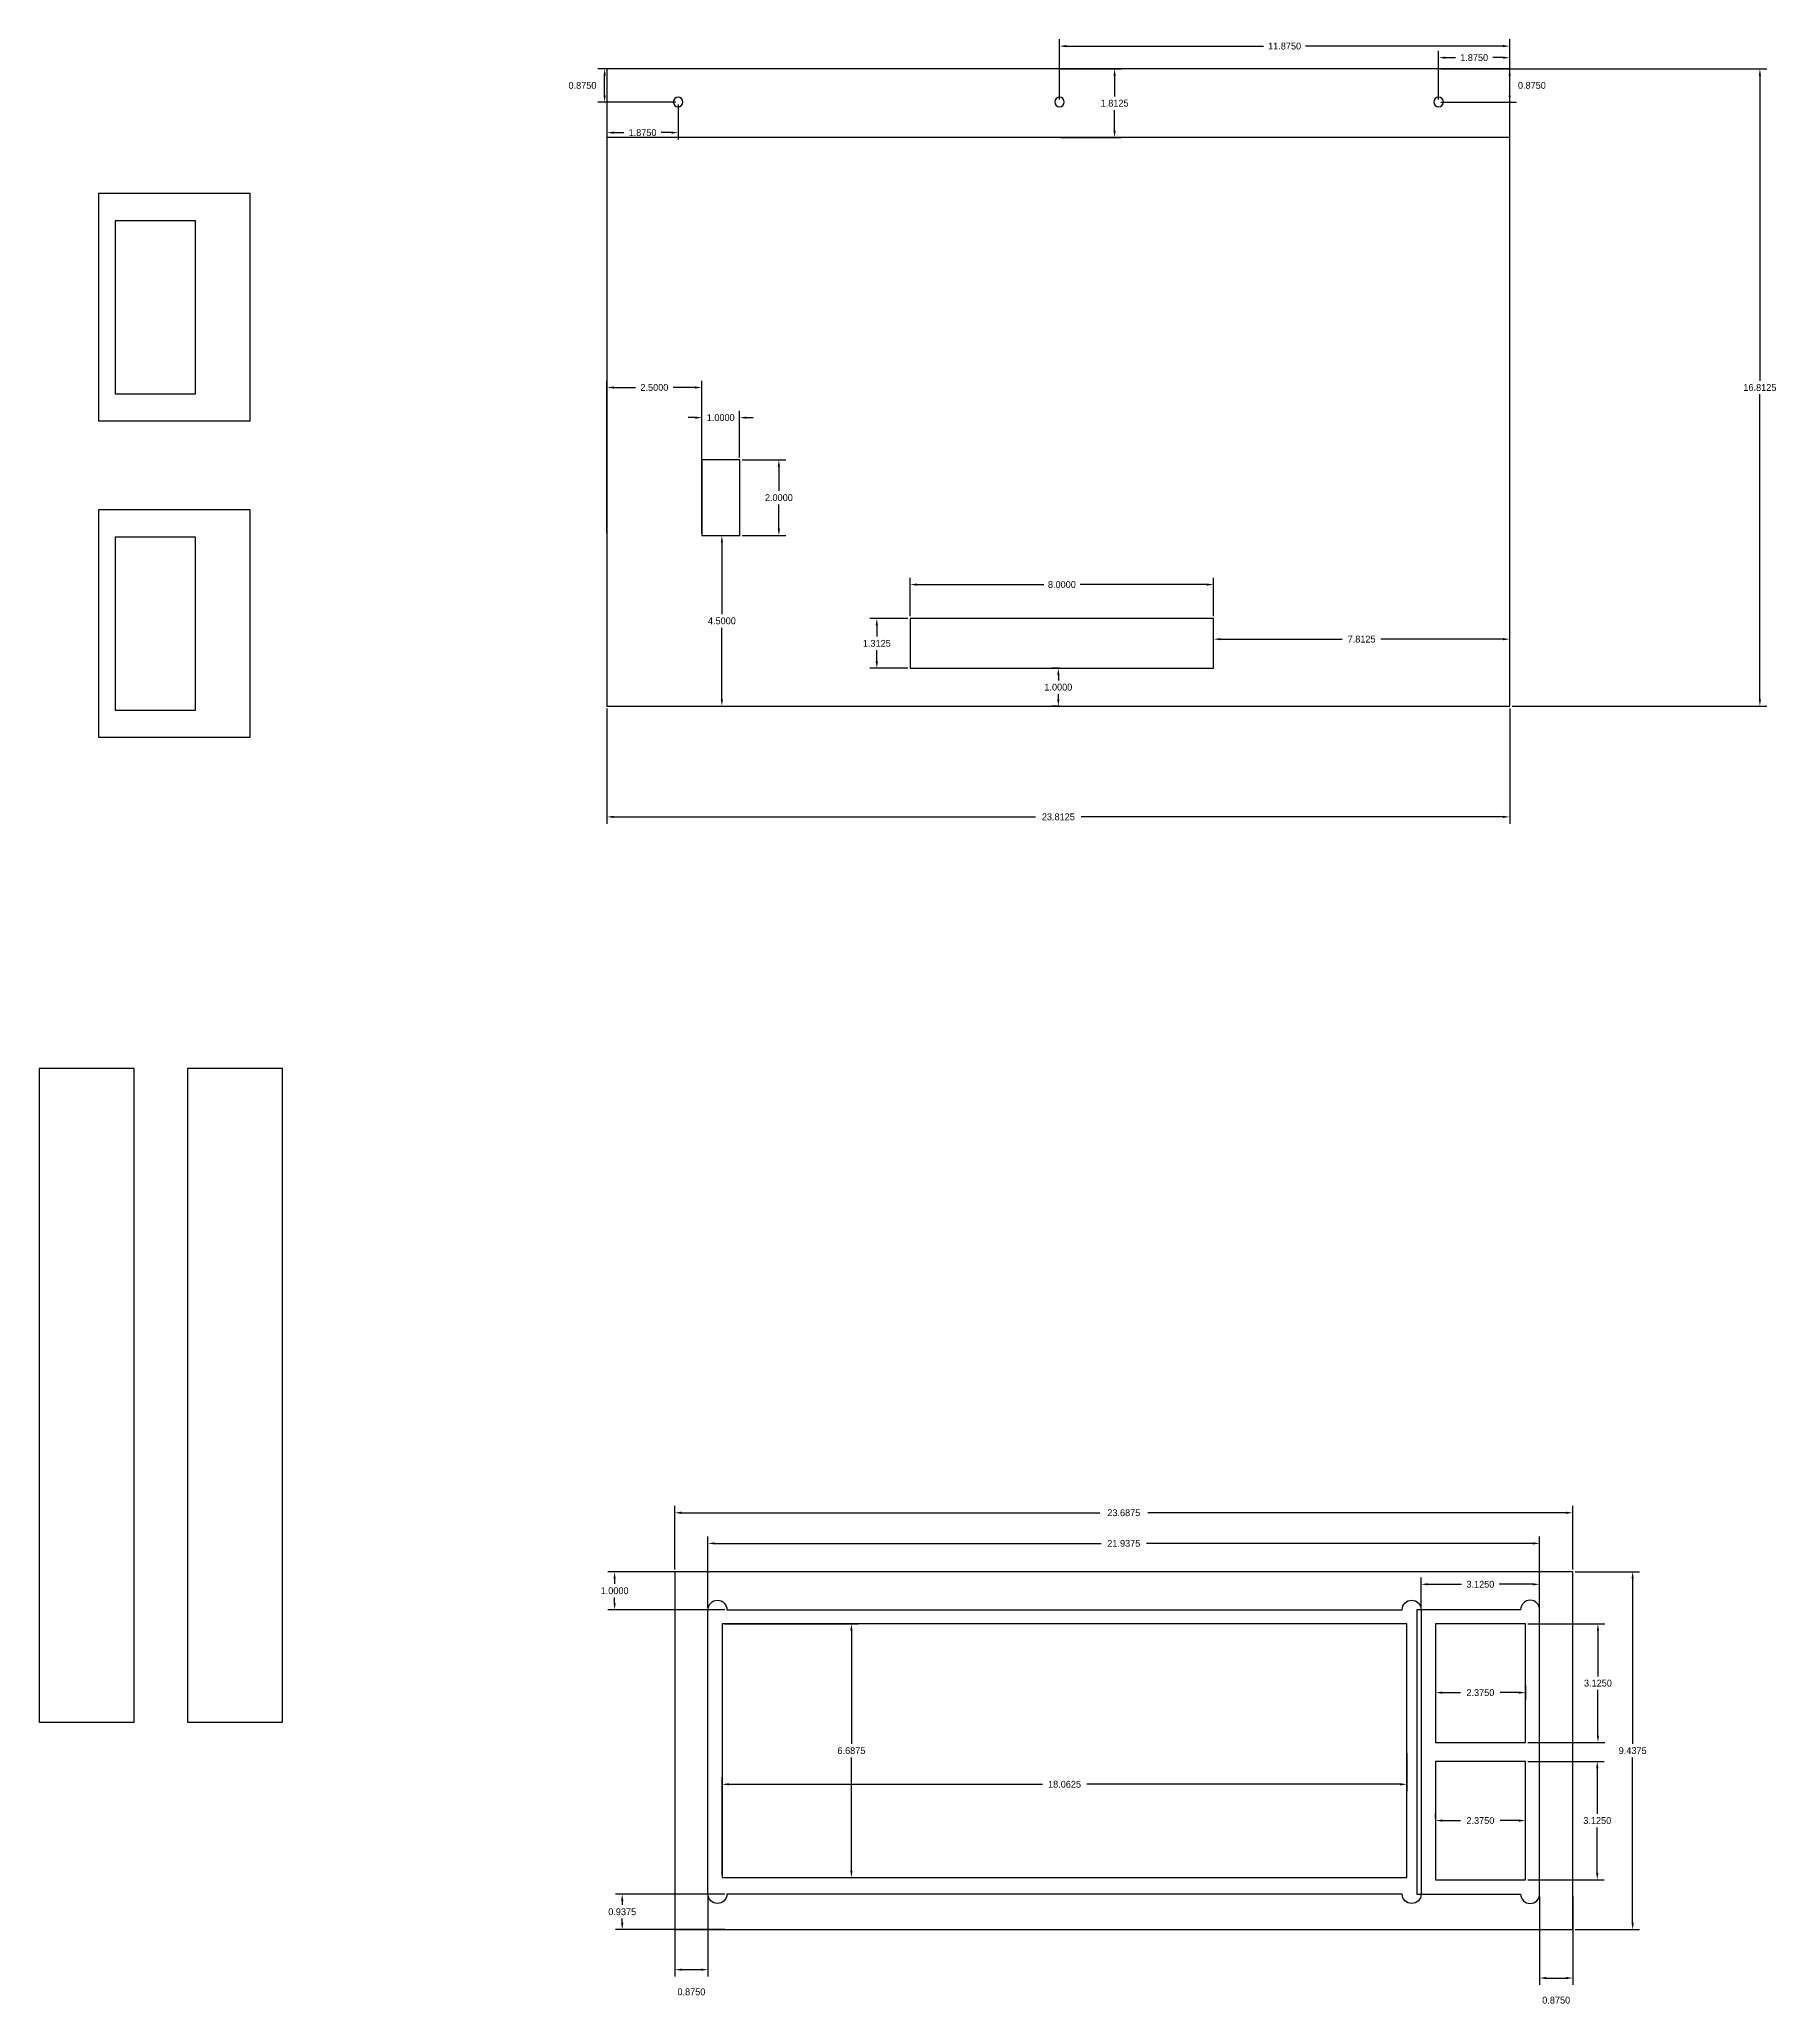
# Model space of a CAD drawing. Extents: x -4 to 204, y -54 to 64.
# Drawn here: x 158 to 203.8, y 11.1 to 62.9 of the extents above; entities that cross this region are included whole.
import ezdxf

# ---------------------------------------------------------------- set-up
doc = ezdxf.new("R2010")
doc.units = 0
doc.header["$MEASUREMENT"] = 0
doc.layers.get('Defpoints').update_dxf_attribs({"linetype": 'CONTINUOUS'})
doc.layers.add('Dimentions', color=7, linetype='CONTINUOUS')
doc.layers.add('LAYER_1', color=3, linetype='CONTINUOUS')
doc.dimstyles.get("Standard").update_dxf_attribs({"dimtxt": 0.18, "dimasz": 0.18, "dimexe": 0.18, "dimexo": 0.0625, "dimgap": 0.09, "dimtad": 0, "dimtih": 1, "dimtoh": 1, "dimdec": 4, "dimzin": 0, "dimdsep": 46, "dimtxsty": 'STANDARD', "dimcen": 0.09, "dimadec": 0, "dimazin": 0, "dimtfac": 1, "dimtdec": 4, "dimtofl": 0, "dimtmove": 0, "dimatfit": 3, "dimfxl": 1, "dimtolj": 1, "dimtzin": 0, "dimarcsym": 0})

# ---------------------------------------------------------------- blocks, each defined once
blk = doc.blocks.new('*D0')
at = {"layer": 'Defpoints', "color": 0}
for p in [(196.794, 62.149), (196.794, 45.337), (203.393, 45.337)]:
    blk.add_point(p, dxfattribs=at)
at = {"layer": 'Dimentions', "color": 0, "lineweight": -2}
for p, q in [((196.856, 62.149), (203.573, 62.149)), ((203.393, 61.969), (203.393, 53.923)), ((203.393, 45.517), (203.393, 53.563)), ((196.856, 45.337), (203.573, 45.337))]:
    blk.add_line(p, q, dxfattribs=at)
at = {"layer": 'Dimentions', "color": 0}
for points in [[(203.423, 61.969), (203.363, 61.969), (203.393, 62.149)], [(203.363, 45.517), (203.423, 45.517), (203.393, 45.337)]]:
    blk.add_solid(points, dxfattribs=at)
at = {"layer": 'Dimentions', "color": 0, "insert": (203.393, 53.743), "char_height": 0.18, "attachment_point": 5}
blk.add_mtext('\\A1;16.8125', dxfattribs=at)
blk = doc.blocks.new('*D1')
at = {"layer": 'Defpoints', "color": 0}
for p in [(172.981, 45.337), (196.794, 45.337), (172.981, 42.415)]:
    blk.add_point(p, dxfattribs=at)
at = {"layer": 'Dimentions', "color": 0, "lineweight": -2}
for p, q in [((172.981, 45.274), (172.981, 42.235)), ((196.794, 45.274), (196.794, 42.235)), ((173.161, 42.415), (184.287, 42.415)), ((196.614, 42.415), (185.487, 42.415))]:
    blk.add_line(p, q, dxfattribs=at)
at = {"layer": 'Dimentions', "color": 0}
for points in [[(173.161, 42.445), (173.161, 42.385), (172.981, 42.415)], [(196.614, 42.385), (196.614, 42.445), (196.794, 42.415)]]:
    blk.add_solid(points, dxfattribs=at)
at = {"layer": 'Dimentions', "color": 0, "insert": (184.887, 42.415), "char_height": 0.18, "attachment_point": 5}
blk.add_mtext('\\A1;23.8125', dxfattribs=at)
blk = doc.blocks.new('*D73')
at = {"layer": 'Defpoints', "color": 0}
for p in [(198.458, 22.499), (198.458, 13.062), (200.037, 13.062)]:
    blk.add_point(p, dxfattribs=at)
at = {"layer": 'Dimentions', "color": 0, "lineweight": -2}
for p, q in [((198.52, 22.499), (200.217, 22.499)), ((200.037, 22.319), (200.037, 17.961)), ((200.037, 13.242), (200.037, 17.601)), ((198.52, 13.062), (200.217, 13.062))]:
    blk.add_line(p, q, dxfattribs=at)
at = {"layer": 'Dimentions', "color": 0}
for points in [[(200.067, 22.319), (200.007, 22.319), (200.037, 22.499)], [(200.007, 13.242), (200.067, 13.242), (200.037, 13.062)]]:
    blk.add_solid(points, dxfattribs=at)
at = {"layer": 'Dimentions', "color": 0, "insert": (200.037, 17.781), "char_height": 0.18, "attachment_point": 5}
blk.add_mtext('\\A1;9.4375', dxfattribs=at)
blk = doc.blocks.new('*D74')
at = {"layer": 'Defpoints', "color": 0}
for p in [(198.458, 24.057), (174.77, 22.499), (198.458, 22.499)]:
    blk.add_point(p, dxfattribs=at)
at = {"layer": 'Dimentions', "color": 0, "lineweight": -2}
for p, q in [((174.77, 22.562), (174.77, 24.237)), ((174.95, 24.057), (185.984, 24.057)), ((198.278, 24.057), (187.244, 24.057)), ((198.458, 22.562), (198.458, 24.237))]:
    blk.add_line(p, q, dxfattribs=at)
at = {"layer": 'Dimentions', "color": 0}
for points in [[(174.95, 24.087), (174.95, 24.027), (174.77, 24.057)], [(198.278, 24.027), (198.278, 24.087), (198.458, 24.057)]]:
    blk.add_solid(points, dxfattribs=at)
at = {"layer": 'Dimentions', "color": 0, "insert": (186.614, 24.057), "char_height": 0.18, "attachment_point": 5}
blk.add_mtext('\\A1;23.6875', dxfattribs=at)
blk = doc.blocks.new('*D82')
at = {"layer": 'Defpoints', "color": 0}
for p in [(174.77, 13.999), (175.645, 13.999), (174.77, 12.003)]:
    blk.add_point(p, dxfattribs=at)
at = {"layer": 'Dimentions', "color": 0, "lineweight": -2}
for p, q in [((174.77, 13.937), (174.77, 11.823)), ((175.645, 13.937), (175.645, 11.823)), ((175.465, 12.003), (174.95, 12.003))]:
    blk.add_line(p, q, dxfattribs=at)
at = {"layer": 'Dimentions', "color": 0}
for points in [[(174.95, 12.033), (174.95, 11.973), (174.77, 12.003)], [(175.465, 11.973), (175.465, 12.033), (175.645, 12.003)]]:
    blk.add_solid(points, dxfattribs=at)
at = {"layer": 'Dimentions', "color": 0, "insert": (175.208, 11.418), "char_height": 0.18, "attachment_point": 5}
blk.add_mtext('\\A1;0.8750', dxfattribs=at)
blk = doc.blocks.new('*D83')
at = {"layer": 'Defpoints', "color": 0}
for p in [(197.583, 23.25), (175.645, 21.499), (197.583, 21.499)]:
    blk.add_point(p, dxfattribs=at)
at = {"layer": 'Dimentions', "color": 0, "lineweight": -2}
for p, q in [((175.645, 21.562), (175.645, 23.43)), ((197.583, 21.562), (197.583, 23.43)), ((175.825, 23.25), (186.014, 23.25)), ((197.403, 23.25), (187.214, 23.25))]:
    blk.add_line(p, q, dxfattribs=at)
at = {"layer": 'Dimentions', "color": 0}
for points in [[(175.825, 23.28), (175.825, 23.22), (175.645, 23.25)], [(197.403, 23.22), (197.403, 23.28), (197.583, 23.25)]]:
    blk.add_solid(points, dxfattribs=at)
at = {"layer": 'Dimentions', "color": 0, "insert": (186.614, 23.25), "char_height": 0.18, "attachment_point": 5}
blk.add_mtext('\\A1;21.9375', dxfattribs=at)
blk = doc.blocks.new('*D84')
at = {"layer": 'Defpoints', "color": 0}
for p in [(194.458, 22.17), (194.458, 21.499), (197.583, 21.499)]:
    blk.add_point(p, dxfattribs=at)
at = {"layer": 'Dimentions', "color": 0, "lineweight": -2}
for p, q in [((194.458, 21.562), (194.458, 22.35)), ((197.583, 21.562), (197.583, 22.35)), ((194.638, 22.17), (195.525, 22.17)), ((197.403, 22.17), (196.515, 22.17))]:
    blk.add_line(p, q, dxfattribs=at)
at = {"layer": 'Dimentions', "color": 0}
for points in [[(194.638, 22.2), (194.638, 22.14), (194.458, 22.17)], [(197.403, 22.14), (197.403, 22.2), (197.583, 22.17)]]:
    blk.add_solid(points, dxfattribs=at)
at = {"layer": 'Dimentions', "color": 0, "insert": (196.02, 22.17), "char_height": 0.18, "attachment_point": 5}
blk.add_mtext('\\A1;3.1250', dxfattribs=at)
blk = doc.blocks.new('*D85')
at = {"layer": 'Defpoints', "color": 0}
for p in [(197.583, 13.999), (198.458, 13.999), (198.458, 11.783)]:
    blk.add_point(p, dxfattribs=at)
at = {"layer": 'Dimentions', "color": 0, "lineweight": -2}
for p, q in [((197.583, 13.937), (197.583, 11.603)), ((198.458, 13.937), (198.458, 11.603)), ((197.763, 11.783), (198.278, 11.783))]:
    blk.add_line(p, q, dxfattribs=at)
at = {"layer": 'Dimentions', "color": 0}
for points in [[(197.763, 11.813), (197.763, 11.753), (197.583, 11.783)], [(198.278, 11.753), (198.278, 11.813), (198.458, 11.783)]]:
    blk.add_solid(points, dxfattribs=at)
at = {"layer": 'Dimentions', "color": 0, "insert": (198.02, 11.198), "char_height": 0.18, "attachment_point": 5}
blk.add_mtext('\\A1;0.8750', dxfattribs=at)
blk = doc.blocks.new('*D87')
at = {"layer": 'Defpoints', "color": 0}
for p in [(176.02, 21.124), (179.429, 21.124), (176.02, 14.437)]:
    blk.add_point(p, dxfattribs=at)
at = {"layer": 'Dimentions', "color": 0, "lineweight": -2}
for p, q in [((176.083, 21.124), (179.609, 21.124)), ((179.429, 20.944), (179.429, 17.961)), ((179.429, 14.617), (179.429, 17.601)), ((176.083, 14.437), (179.609, 14.437))]:
    blk.add_line(p, q, dxfattribs=at)
at = {"layer": 'Dimentions', "color": 0}
for points in [[(179.459, 20.944), (179.399, 20.944), (179.429, 21.124)], [(179.399, 14.617), (179.459, 14.617), (179.429, 14.437)]]:
    blk.add_solid(points, dxfattribs=at)
at = {"layer": 'Dimentions', "color": 0, "insert": (179.429, 17.781), "char_height": 0.18, "attachment_point": 5}
blk.add_mtext('\\A1;6.6875', dxfattribs=at)
blk = doc.blocks.new('*D88')
at = {"layer": 'Defpoints', "color": 0}
for p in [(194.083, 17.781), (194.083, 16.894), (176.02, 14.437)]:
    blk.add_point(p, dxfattribs=at)
at = {"layer": 'Dimentions', "color": 0, "lineweight": -2}
for p, q in [((194.083, 17.718), (194.083, 16.714)), ((176.02, 14.499), (176.02, 17.074)), ((176.2, 16.894), (184.466, 16.894)), ((193.903, 16.894), (185.636, 16.894))]:
    blk.add_line(p, q, dxfattribs=at)
at = {"layer": 'Dimentions', "color": 0}
for points in [[(176.2, 16.924), (176.2, 16.864), (176.02, 16.894)], [(193.903, 16.864), (193.903, 16.924), (194.083, 16.894)]]:
    blk.add_solid(points, dxfattribs=at)
at = {"layer": 'Dimentions', "color": 0, "insert": (185.051, 16.894), "char_height": 0.18, "attachment_point": 5}
blk.add_mtext('\\A1;18.0625', dxfattribs=at)
blk = doc.blocks.new('*D89')
at = {"layer": 'Defpoints', "color": 0}
for p in [(197.208, 21.124), (197.208, 17.999), (199.121, 17.999)]:
    blk.add_point(p, dxfattribs=at)
at = {"layer": 'Dimentions', "color": 0, "lineweight": -2}
for p, q in [((197.27, 21.124), (199.301, 21.124)), ((199.121, 20.944), (199.121, 19.742)), ((199.121, 18.179), (199.121, 19.382)), ((197.27, 17.999), (199.301, 17.999))]:
    blk.add_line(p, q, dxfattribs=at)
at = {"layer": 'Dimentions', "color": 0}
for points in [[(199.151, 20.944), (199.091, 20.944), (199.121, 21.124)], [(199.091, 18.179), (199.151, 18.179), (199.121, 17.999)]]:
    blk.add_solid(points, dxfattribs=at)
at = {"layer": 'Dimentions', "color": 0, "insert": (199.121, 19.562), "char_height": 0.18, "attachment_point": 5}
blk.add_mtext('\\A1;3.1250', dxfattribs=at)
blk = doc.blocks.new('*D90')
at = {"layer": 'Defpoints', "color": 0}
for p in [(197.208, 17.499), (197.208, 14.374), (199.103, 14.374)]:
    blk.add_point(p, dxfattribs=at)
at = {"layer": 'Dimentions', "color": 0, "lineweight": -2}
for p, q in [((197.27, 17.499), (199.283, 17.499)), ((199.103, 17.319), (199.103, 16.117)), ((199.103, 14.554), (199.103, 15.757)), ((197.27, 14.374), (199.283, 14.374))]:
    blk.add_line(p, q, dxfattribs=at)
at = {"layer": 'Dimentions', "color": 0}
for points in [[(199.133, 17.319), (199.073, 17.319), (199.103, 17.499)], [(199.073, 14.554), (199.133, 14.554), (199.103, 14.374)]]:
    blk.add_solid(points, dxfattribs=at)
at = {"layer": 'Dimentions', "color": 0, "insert": (199.103, 15.937), "char_height": 0.18, "attachment_point": 5}
blk.add_mtext('\\A1;3.1250', dxfattribs=at)
blk = doc.blocks.new('*D91')
at = {"layer": 'Defpoints', "color": 0}
for p in [(194.833, 19.562), (197.208, 19.562), (197.208, 19.312)]:
    blk.add_point(p, dxfattribs=at)
at = {"layer": 'Dimentions', "color": 0, "lineweight": -2}
for p, q in [((194.833, 19.499), (194.833, 19.132)), ((195.013, 19.312), (195.495, 19.312)), ((197.028, 19.312), (196.545, 19.312)), ((197.208, 19.499), (197.208, 19.132))]:
    blk.add_line(p, q, dxfattribs=at)
at = {"layer": 'Dimentions', "color": 0}
for points in [[(195.013, 19.342), (195.013, 19.282), (194.833, 19.312)], [(197.028, 19.282), (197.028, 19.342), (197.208, 19.312)]]:
    blk.add_solid(points, dxfattribs=at)
at = {"layer": 'Dimentions', "color": 0, "insert": (196.02, 19.312), "char_height": 0.18, "attachment_point": 5}
blk.add_mtext('\\A1;2.3750', dxfattribs=at)
blk = doc.blocks.new('*D92')
at = {"layer": 'Defpoints', "color": 0}
for p in [(194.833, 15.937), (197.208, 15.937), (197.208, 15.937)]:
    blk.add_point(p, dxfattribs=at)
at = {"layer": 'Dimentions', "color": 0, "lineweight": -2}
for p, q in [((194.833, 15.999), (194.833, 16.117)), ((197.208, 15.999), (197.208, 16.117)), ((195.013, 15.937), (195.495, 15.937)), ((197.028, 15.937), (196.545, 15.937))]:
    blk.add_line(p, q, dxfattribs=at)
at = {"layer": 'Dimentions', "color": 0}
for points in [[(195.013, 15.967), (195.013, 15.907), (194.833, 15.937)], [(197.028, 15.907), (197.028, 15.967), (197.208, 15.937)]]:
    blk.add_solid(points, dxfattribs=at)
at = {"layer": 'Dimentions', "color": 0, "insert": (196.02, 15.937), "char_height": 0.18, "attachment_point": 5}
blk.add_mtext('\\A1;2.3750', dxfattribs=at)
blk = doc.blocks.new('*D93')
at = {"layer": 'Defpoints', "color": 0}
for p in [(173.182, 22.499), (176.153, 22.499), (176.153, 21.499)]:
    blk.add_point(p, dxfattribs=at)
at = {"layer": 'Dimentions', "color": 0, "lineweight": -2}
for p, q in [((176.09, 22.499), (173.002, 22.499)), ((173.182, 22.319), (173.182, 22.179)), ((173.182, 21.679), (173.182, 21.819)), ((176.09, 21.499), (173.002, 21.499))]:
    blk.add_line(p, q, dxfattribs=at)
at = {"layer": 'Dimentions', "color": 0}
for points in [[(173.212, 22.319), (173.152, 22.319), (173.182, 22.499)], [(173.152, 21.679), (173.212, 21.679), (173.182, 21.499)]]:
    blk.add_solid(points, dxfattribs=at)
at = {"layer": 'Dimentions', "color": 0, "insert": (173.182, 21.999), "char_height": 0.18, "attachment_point": 5}
blk.add_mtext('\\A1;1.0000', dxfattribs=at)
blk = doc.blocks.new('*D94')
at = {"layer": 'Defpoints', "color": 0}
for p in [(176.153, 13.999), (173.383, 13.062), (176.153, 13.062)]:
    blk.add_point(p, dxfattribs=at)
at = {"layer": 'Dimentions', "color": 0, "lineweight": -2}
for p, q in [((176.091, 13.999), (173.203, 13.999)), ((173.383, 13.819), (173.383, 13.711)), ((176.091, 13.062), (173.203, 13.062)), ((173.383, 13.242), (173.383, 13.351))]:
    blk.add_line(p, q, dxfattribs=at)
at = {"layer": 'Dimentions', "color": 0}
for points in [[(173.413, 13.819), (173.353, 13.819), (173.383, 13.999)], [(173.353, 13.242), (173.413, 13.242), (173.383, 13.062)]]:
    blk.add_solid(points, dxfattribs=at)
at = {"layer": 'Dimentions', "color": 0, "insert": (173.383, 13.531), "char_height": 0.18, "attachment_point": 5}
blk.add_mtext('\\A1;0.9375', dxfattribs=at)
blk = doc.blocks.new('*D108')
at = {"layer": 'Defpoints', "color": 0}
for p in [(180.981, 48.544), (180.981, 47.649), (188.981, 47.649)]:
    blk.add_point(p, dxfattribs=at)
at = {"layer": 'Dimentions', "color": 0, "lineweight": -2}
for p, q in [((180.981, 47.712), (180.981, 48.724)), ((181.161, 48.544), (184.501, 48.544)), ((188.801, 48.544), (185.461, 48.544)), ((188.981, 47.712), (188.981, 48.724))]:
    blk.add_line(p, q, dxfattribs=at)
at = {"layer": 'Dimentions', "color": 0}
for points in [[(181.161, 48.574), (181.161, 48.514), (180.981, 48.544)], [(188.801, 48.514), (188.801, 48.574), (188.981, 48.544)]]:
    blk.add_solid(points, dxfattribs=at)
at = {"layer": 'Dimentions', "color": 0, "insert": (184.981, 48.544), "char_height": 0.18, "attachment_point": 5}
blk.add_mtext('\\A1;8.0000', dxfattribs=at)
blk = doc.blocks.new('*D109')
at = {"layer": 'Defpoints', "color": 0}
for p in [(180.981, 47.649), (180.099, 46.337), (180.981, 46.337)]:
    blk.add_point(p, dxfattribs=at)
at = {"layer": 'Dimentions', "color": 0, "lineweight": -2}
for p, q in [((180.919, 47.649), (179.919, 47.649)), ((180.099, 47.469), (180.099, 47.173)), ((180.099, 46.517), (180.099, 46.813)), ((180.919, 46.337), (179.919, 46.337))]:
    blk.add_line(p, q, dxfattribs=at)
at = {"layer": 'Dimentions', "color": 0}
for points in [[(180.129, 47.469), (180.069, 47.469), (180.099, 47.649)], [(180.069, 46.517), (180.129, 46.517), (180.099, 46.337)]]:
    blk.add_solid(points, dxfattribs=at)
at = {"layer": 'Dimentions', "color": 0, "insert": (180.099, 46.993), "char_height": 0.18, "attachment_point": 5}
blk.add_mtext('\\A1;1.3125', dxfattribs=at)
blk = doc.blocks.new('*D110')
at = {"layer": 'Defpoints', "color": 0}
for p in [(184.981, 46.337), (184.887, 45.337), (184.981, 45.337)]:
    blk.add_point(p, dxfattribs=at)
at = {"layer": 'Dimentions', "color": 0, "lineweight": -2}
for p, q in [((184.919, 46.337), (184.707, 46.337)), ((184.887, 46.157), (184.887, 46.017)), ((184.887, 45.517), (184.887, 45.657)), ((184.919, 45.337), (184.707, 45.337))]:
    blk.add_line(p, q, dxfattribs=at)
at = {"layer": 'Dimentions', "color": 0}
for points in [[(184.917, 46.157), (184.857, 46.157), (184.887, 46.337)], [(184.857, 45.517), (184.917, 45.517), (184.887, 45.337)]]:
    blk.add_solid(points, dxfattribs=at)
at = {"layer": 'Dimentions', "color": 0, "insert": (184.887, 45.837), "char_height": 0.18, "attachment_point": 5}
blk.add_mtext('\\A1;1.0000', dxfattribs=at)
blk = doc.blocks.new('*D111')
at = {"layer": 'Defpoints', "color": 0}
for p in [(188.981, 46.993), (196.794, 47.104), (196.794, 46.993)]:
    blk.add_point(p, dxfattribs=at)
at = {"layer": 'Dimentions', "color": 0, "lineweight": -2}
for p, q in [((188.981, 47.056), (188.981, 47.284)), ((196.794, 47.056), (196.794, 47.284)), ((189.161, 47.104), (192.377, 47.104)), ((196.614, 47.104), (193.397, 47.104))]:
    blk.add_line(p, q, dxfattribs=at)
at = {"layer": 'Dimentions', "color": 0}
for points in [[(189.161, 47.134), (189.161, 47.074), (188.981, 47.104)], [(196.614, 47.074), (196.614, 47.134), (196.794, 47.104)]]:
    blk.add_solid(points, dxfattribs=at)
at = {"layer": 'Dimentions', "color": 0, "insert": (192.887, 47.104), "char_height": 0.18, "attachment_point": 5}
blk.add_mtext('\\A1;7.8125', dxfattribs=at)
blk = doc.blocks.new('*D112')
at = {"layer": 'Defpoints', "color": 0}
for p in [(175.481, 52.948), (175.481, 51.837), (176.481, 51.837)]:
    blk.add_point(p, dxfattribs=at)
at = {"layer": 'Dimentions', "color": 0, "lineweight": -2}
for p, q in [((175.301, 52.948), (175.121, 52.948)), ((175.481, 51.899), (175.481, 53.128)), ((176.481, 51.899), (176.481, 53.128)), ((176.661, 52.948), (176.841, 52.948))]:
    blk.add_line(p, q, dxfattribs=at)
at = {"layer": 'Dimentions', "color": 0}
for points in [[(175.301, 52.918), (175.301, 52.978), (175.481, 52.948)], [(176.661, 52.978), (176.661, 52.918), (176.481, 52.948)]]:
    blk.add_solid(points, dxfattribs=at)
at = {"layer": 'Dimentions', "color": 0, "insert": (175.981, 52.948), "char_height": 0.18, "attachment_point": 5}
blk.add_mtext('\\A1;1.0000', dxfattribs=at)
blk = doc.blocks.new('*D113')
at = {"layer": 'Defpoints', "color": 0}
for p in [(176.481, 51.837), (176.481, 49.837), (177.515, 49.837)]:
    blk.add_point(p, dxfattribs=at)
at = {"layer": 'Dimentions', "color": 0, "lineweight": -2}
for p, q in [((176.544, 51.837), (177.695, 51.837)), ((177.515, 51.657), (177.515, 51.017)), ((177.515, 50.017), (177.515, 50.657)), ((176.544, 49.837), (177.695, 49.837))]:
    blk.add_line(p, q, dxfattribs=at)
at = {"layer": 'Dimentions', "color": 0}
for points in [[(177.545, 51.657), (177.485, 51.657), (177.515, 51.837)], [(177.485, 50.017), (177.545, 50.017), (177.515, 49.837)]]:
    blk.add_solid(points, dxfattribs=at)
at = {"layer": 'Dimentions', "color": 0, "insert": (177.515, 50.837), "char_height": 0.18, "attachment_point": 5}
blk.add_mtext('\\A1;2.0000', dxfattribs=at)
blk = doc.blocks.new('*D114')
at = {"layer": 'Defpoints', "color": 0}
for p in [(175.981, 49.837), (175.981, 45.337), (176.012, 45.337)]:
    blk.add_point(p, dxfattribs=at)
at = {"layer": 'Dimentions', "color": 0, "lineweight": -2}
for p, q in [((176.044, 49.837), (176.192, 49.837)), ((176.012, 49.657), (176.012, 47.767)), ((176.012, 45.517), (176.012, 47.407)), ((176.044, 45.337), (176.192, 45.337))]:
    blk.add_line(p, q, dxfattribs=at)
at = {"layer": 'Dimentions', "color": 0}
for points in [[(176.042, 49.657), (175.982, 49.657), (176.012, 49.837)], [(175.982, 45.517), (176.042, 45.517), (176.012, 45.337)]]:
    blk.add_solid(points, dxfattribs=at)
at = {"layer": 'Dimentions', "color": 0, "insert": (176.012, 47.587), "char_height": 0.18, "attachment_point": 5}
blk.add_mtext('\\A1;4.5000', dxfattribs=at)
blk = doc.blocks.new('*D115')
at = {"layer": 'Defpoints', "color": 0}
for p in [(172.981, 53.743), (172.981, 49.837), (175.481, 49.837)]:
    blk.add_point(p, dxfattribs=at)
at = {"layer": 'Dimentions', "color": 0, "lineweight": -2}
for p, q in [((172.981, 49.899), (172.981, 53.923)), ((175.481, 49.899), (175.481, 53.923)), ((173.161, 53.743), (173.736, 53.743)), ((175.301, 53.743), (174.726, 53.743))]:
    blk.add_line(p, q, dxfattribs=at)
at = {"layer": 'Dimentions', "color": 0}
for points in [[(173.161, 53.773), (173.161, 53.713), (172.981, 53.743)], [(175.301, 53.713), (175.301, 53.773), (175.481, 53.743)]]:
    blk.add_solid(points, dxfattribs=at)
at = {"layer": 'Dimentions', "color": 0, "insert": (174.231, 53.743), "char_height": 0.18, "attachment_point": 5}
blk.add_mtext('\\A1;2.5000', dxfattribs=at)
blk = doc.blocks.new('*D116')
at = {"layer": 'Defpoints', "color": 0}
for p in [(196.794, 62.445), (194.919, 61.274), (196.794, 61.274)]:
    blk.add_point(p, dxfattribs=at)
at = {"layer": 'Dimentions', "color": 0, "lineweight": -2}
for p, q in [((194.919, 61.337), (194.919, 62.625)), ((195.099, 62.445), (195.361, 62.445)), ((196.614, 62.445), (196.351, 62.445)), ((196.794, 61.337), (196.794, 62.625))]:
    blk.add_line(p, q, dxfattribs=at)
at = {"layer": 'Dimentions', "color": 0}
for points in [[(195.099, 62.475), (195.099, 62.415), (194.919, 62.445)], [(196.614, 62.415), (196.614, 62.475), (196.794, 62.445)]]:
    blk.add_solid(points, dxfattribs=at)
at = {"layer": 'Dimentions', "color": 0, "insert": (195.856, 62.445), "char_height": 0.18, "attachment_point": 5}
blk.add_mtext('\\A1;1.8750', dxfattribs=at)
blk = doc.blocks.new('*D117')
at = {"layer": 'Defpoints', "color": 0}
for p in [(194.919, 62.149), (196.794, 62.149), (194.919, 61.274)]:
    blk.add_point(p, dxfattribs=at)
at = {"layer": 'Dimentions', "color": 0, "lineweight": -2}
for p, q in [((194.981, 62.149), (196.974, 62.149)), ((196.794, 61.454), (196.794, 61.969)), ((194.981, 61.274), (196.974, 61.274))]:
    blk.add_line(p, q, dxfattribs=at)
at = {"layer": 'Dimentions', "color": 0}
for points in [[(196.824, 61.969), (196.764, 61.969), (196.794, 62.149)], [(196.764, 61.454), (196.824, 61.454), (196.794, 61.274)]]:
    blk.add_solid(points, dxfattribs=at)
at = {"layer": 'Dimentions', "color": 0, "insert": (197.379, 61.712), "char_height": 0.18, "attachment_point": 5}
blk.add_mtext('\\A1;0.8750', dxfattribs=at)
blk = doc.blocks.new('*D120')
at = {"layer": 'Defpoints', "color": 0}
for p in [(196.794, 62.749), (196.794, 62.149), (184.919, 61.274)]:
    blk.add_point(p, dxfattribs=at)
at = {"layer": 'Dimentions', "color": 0, "lineweight": -2}
for p, q in [((184.919, 61.337), (184.919, 62.929)), ((185.099, 62.749), (190.301, 62.749)), ((196.614, 62.749), (191.411, 62.749)), ((196.794, 62.212), (196.794, 62.929))]:
    blk.add_line(p, q, dxfattribs=at)
at = {"layer": 'Dimentions', "color": 0}
for points in [[(185.099, 62.779), (185.099, 62.719), (184.919, 62.749)], [(196.614, 62.719), (196.614, 62.779), (196.794, 62.749)]]:
    blk.add_solid(points, dxfattribs=at)
at = {"layer": 'Dimentions', "color": 0, "insert": (190.856, 62.749), "char_height": 0.18, "attachment_point": 5}
blk.add_mtext('\\A1;11.8750', dxfattribs=at)
blk = doc.blocks.new('*D122')
at = {"layer": 'Defpoints', "color": 0}
for p in [(172.981, 61.274), (174.856, 61.274), (172.981, 60.466)]:
    blk.add_point(p, dxfattribs=at)
at = {"layer": 'Dimentions', "color": 0, "lineweight": -2}
for p, q in [((172.981, 61.212), (172.981, 60.286)), ((174.856, 61.212), (174.856, 60.286)), ((173.161, 60.466), (173.424, 60.466)), ((174.676, 60.466), (174.414, 60.466))]:
    blk.add_line(p, q, dxfattribs=at)
at = {"layer": 'Dimentions', "color": 0}
for points in [[(173.161, 60.496), (173.161, 60.436), (172.981, 60.466)], [(174.676, 60.436), (174.676, 60.496), (174.856, 60.466)]]:
    blk.add_solid(points, dxfattribs=at)
at = {"layer": 'Dimentions', "color": 0, "insert": (173.919, 60.466), "char_height": 0.18, "attachment_point": 5}
blk.add_mtext('\\A1;1.8750', dxfattribs=at)
blk = doc.blocks.new('*D123')
at = {"layer": 'Defpoints', "color": 0}
for p in [(172.919, 62.149), (174.856, 62.149), (174.856, 61.274)]:
    blk.add_point(p, dxfattribs=at)
at = {"layer": 'Dimentions', "color": 0, "lineweight": -2}
for p, q in [((174.794, 62.149), (172.739, 62.149)), ((172.919, 61.454), (172.919, 61.969)), ((174.794, 61.274), (172.739, 61.274))]:
    blk.add_line(p, q, dxfattribs=at)
at = {"layer": 'Dimentions', "color": 0}
for points in [[(172.949, 61.969), (172.889, 61.969), (172.919, 62.149)], [(172.889, 61.454), (172.949, 61.454), (172.919, 61.274)]]:
    blk.add_solid(points, dxfattribs=at)
at = {"layer": 'Dimentions', "color": 0, "insert": (172.334, 61.712), "char_height": 0.18, "attachment_point": 5}
blk.add_mtext('\\A1;0.8750', dxfattribs=at)
blk = doc.blocks.new('*D124')
at = {"layer": 'Defpoints', "color": 0}
for p in [(184.887, 62.149), (184.887, 60.337), (186.371, 60.337)]:
    blk.add_point(p, dxfattribs=at)
at = {"layer": 'Dimentions', "color": 0, "lineweight": -2}
for p, q in [((184.95, 62.149), (186.551, 62.149)), ((186.371, 61.969), (186.371, 61.423)), ((186.371, 60.517), (186.371, 61.063)), ((184.95, 60.337), (186.551, 60.337))]:
    blk.add_line(p, q, dxfattribs=at)
at = {"layer": 'Dimentions', "color": 0}
for points in [[(186.401, 61.969), (186.341, 61.969), (186.371, 62.149)], [(186.341, 60.517), (186.401, 60.517), (186.371, 60.337)]]:
    blk.add_solid(points, dxfattribs=at)
at = {"layer": 'Dimentions', "color": 0, "insert": (186.371, 61.243), "char_height": 0.18, "attachment_point": 5}
blk.add_mtext('\\A1;1.8125', dxfattribs=at)

msp = doc.modelspace()

# ---------------------------------------------------------------- linework, layer by layer
at = {"layer": 'LAYER_1'}
msp.add_line((196.79361, 60.33692), (172.98111, 60.33692), dxfattribs=at)
for points in [[(196.79361, 62.14942), (172.98111, 62.14942), (172.98111, 45.33692), (196.79361, 45.33692)], [(163.56856, 52.861), (163.56856, 58.861), (159.56856, 58.861), (159.56856, 52.861)], [(162.13106, 53.57975), (162.13106, 58.14225), (160.00606, 58.14225), (160.00606, 53.57975)], [(175.48111, 49.83692), (176.48111, 49.83692), (176.48111, 51.83692), (175.48111, 51.83692)], [(163.56856, 44.51533), (163.56856, 50.51533), (159.56856, 50.51533), (159.56856, 44.51533)], [(162.13106, 45.23408), (162.13106, 49.79658), (160.00606, 49.79658), (160.00606, 45.23408)], [(188.98111, 47.64942), (180.98111, 47.64942), (180.98111, 46.33692), (188.98111, 46.33692)], [(160.50668, 18.53156), (160.50668, 35.78156), (158.00668, 35.78156), (158.00668, 18.53156)], [(164.42002, 18.53156), (164.42002, 35.78156), (161.92002, 35.78156), (161.92002, 18.53156)], [(198.45767, 22.49935), (174.77017, 22.49935), (174.77017, 13.06185), (198.45767, 13.06185)], [(194.08267, 21.12435), (176.02017, 21.12435), (176.02017, 14.43685), (194.08267, 14.43685)], [(197.20767, 21.12435), (194.83267, 21.12435), (194.83267, 17.99935), (197.20767, 17.99935)], [(197.20767, 17.49935), (194.83267, 17.49935), (194.83267, 14.37435), (197.20767, 14.37435)]]:
    msp.add_lwpolyline(points, close=True, dxfattribs=at)
for points in [[(174.85611, 61.14892, 0.41421356), (174.98161, 61.27442, 0.41421356), (174.85611, 61.39992, 0.41421356), (174.73061, 61.27442, 0.41421356)], [(184.91861, 61.14892, 0.41421356), (185.04411, 61.27442, 0.41421356), (184.91861, 61.39992, 0.41421356), (184.79311, 61.27442, 0.41421356)], [(194.91861, 61.14892, 0.41421356), (195.04411, 61.27442, 0.41421356), (194.91861, 61.39992, 0.41421356), (194.79311, 61.27442, 0.41421356)], [(193.95767, 21.49935, -0.41421356), (194.20767, 21.74935, -0.41421356), (194.45767, 21.49935), (194.45767, 13.99935, -0.41421356), (194.20767, 13.74935, -0.41421356), (193.95767, 13.99935), (193.9489, 13.99935), (176.15305, 13.99935), (176.14517, 13.99935, -0.41421356), (175.89517, 13.74935, -0.41421356), (175.64517, 13.99935), (175.64517, 21.49935, -0.41421356), (175.89517, 21.74935, -0.41421356), (176.14517, 21.49935), (176.15272, 21.49935), (193.92985, 21.49935)], [(197.08267, 13.99935, 0.41421356), (197.33267, 13.74935, 0.41421356), (197.58267, 13.99935), (197.58267, 21.49935, 0.41421356), (197.33267, 21.74935, 0.41421356), (197.08267, 21.49935), (197.07551, 21.49904), (194.34349, 21.49738), (194.34349, 13.99414), (197.06841, 13.99935)]]:
    msp.add_lwpolyline(points, format="xyb", close=True, dxfattribs=at)

# ---------------------------------------------------------------- dimensions: what is measured, and where the dimension line sits
at = {"layer": 'Dimentions'}
for base, p1, p2, angle, picture, middle in [((196.79361, 62.74891), (184.91861, 61.27442), (196.79361, 62.14942), 180, '*D120', (190.85611, 62.74891)), ((196.79361, 62.44519), (194.91861, 61.27442), (196.79361, 61.27442), 180, '*D116', (195.85611, 62.44519)), ((172.91861, 62.14942), (174.85611, 61.27442), (174.85611, 62.14942), 90, '*D123', (172.33361, 61.71192)), ((186.37142, 60.33692), (184.88736, 62.14942), (184.88736, 60.33692), 90, '*D124', (186.37142, 61.24317)), ((196.79361, 62.14942), (194.91861, 61.27442), (194.91861, 62.14942), 90, '*D117', (197.37861, 61.71192)), ((203.39316, 45.33692), (196.79361, 62.14942), (196.79361, 45.33692), 90, '*D0', (203.39316, 53.74317)), ((172.98111, 60.46603), (174.85611, 61.27442), (172.98111, 61.27442), 180, '*D122', (173.91861, 60.46603)), ((172.98111, 53.74317), (175.48111, 49.83692), (172.98111, 49.83692), 180, '*D115', (174.23111, 53.74317)), ((175.48111, 52.94838), (176.48111, 51.83692), (175.48111, 51.83692), 180, '*D112', (175.98111, 52.94838)), ((177.51519, 49.83692), (176.48111, 51.83692), (176.48111, 49.83692), 90, '*D113', (177.51519, 50.83692)), ((180.98111, 48.54366), (188.98111, 47.64942), (180.98111, 47.64942), 180, '*D108', (184.98111, 48.54366)), ((180.09873, 46.33692), (180.98111, 47.64942), (180.98111, 46.33692), 90, '*D109', (180.09873, 46.99317)), ((172.98111, 42.41502), (196.79361, 45.33692), (172.98111, 45.33692), 180, '*D1', (184.88736, 42.41502)), ((173.18196, 22.49935), (176.15272, 21.49935), (176.15272, 22.49935), 90, '*D93', (173.18196, 21.99935)), ((200.03743, 13.06185), (198.45767, 22.49935), (198.45767, 13.06185), 90, '*D73', (200.03743, 17.7806)), ((179.4287, 21.12435), (176.02017, 14.43685), (176.02017, 21.12435), 90, '*D87', (179.4287, 17.7806)), ((199.12149, 17.99935), (197.20767, 21.12435), (197.20767, 17.99935), 90, '*D89', (199.12149, 19.56185)), ((199.10317, 14.37435), (197.20767, 17.49935), (197.20767, 14.37435), 90, '*D90', (199.10317, 15.93685)), ((173.38347, 13.06185), (176.15305, 13.99935), (176.15305, 13.06185), 90, '*D94', (173.38347, 13.5306))]:
    dim = msp.add_linear_dim(base=base, p1=p1, p2=p2, angle=angle, dimstyle='STANDARD', override={"dimtmove": 2}, dxfattribs=at)
    dim.commit()
    dim.dimension.update_dxf_attribs({"geometry": picture, "text_midpoint": middle})
for p1, p2, distance, picture, middle in [((175.98111, 49.83692), (175.98111, 45.33692), 0.03054, '*D114', (176.01165, 47.58692)), ((188.98111, 46.99317), (196.79361, 46.99317), 0.11048, '*D111', (192.88736, 47.10365)), ((184.98111, 46.33692), (184.98111, 45.33692), -0.09375, '*D110', (184.88736, 45.83692))]:
    dim = msp.add_aligned_dim(p1=p1, p2=p2, distance=distance, dimstyle='STANDARD', override={"dimtmove": 2}, dxfattribs=at)
    dim.commit()
    dim.dimension.update_dxf_attribs({"geometry": picture, "text_midpoint": middle})
for base, p1, p2, picture, middle in [((198.45767, 24.05652), (174.77017, 22.49935), (198.45767, 22.49935), '*D74', (186.61392, 24.05652)), ((197.58267, 23.25049), (175.64517, 21.49935), (197.58267, 21.49935), '*D83', (186.61392, 23.25049)), ((194.45767, 22.16968), (197.58267, 21.49935), (194.45767, 21.49935), '*D84', (196.02017, 22.16968)), ((197.20767, 19.31193), (194.83267, 19.56185), (197.20767, 19.56185), '*D91', (196.02017, 19.31193)), ((194.08267, 16.89384), (176.02017, 14.43685), (194.08267, 17.7806), '*D88', (185.05142, 16.89384)), ((197.20767, 15.93685), (194.83267, 15.93685), (197.20767, 15.93685), '*D92', (196.02017, 15.93685)), ((174.77017, 12.0027), (175.64517, 13.99935), (174.77017, 13.99935), '*D82', (175.20767, 11.4177)), ((198.45767, 11.78287), (197.58267, 13.99935), (198.45767, 13.99935), '*D85', (198.02017, 11.19787))]:
    dim = msp.add_linear_dim(base=base, p1=p1, p2=p2, dimstyle='STANDARD', override={"dimtmove": 2}, dxfattribs=at)
    dim.commit()
    dim.dimension.update_dxf_attribs({"geometry": picture, "text_midpoint": middle})

doc.saveas('drawing.dxf')
